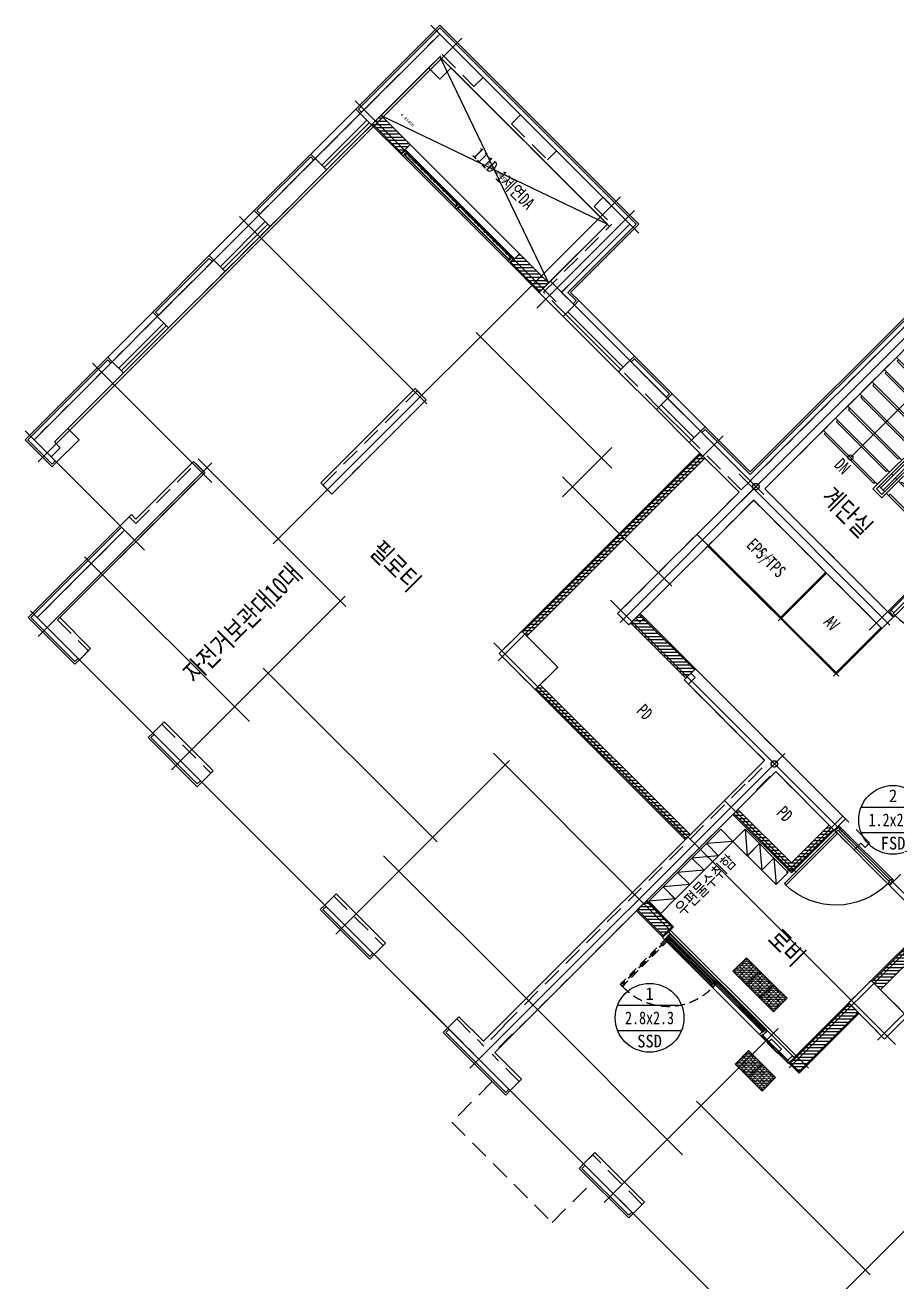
# Model space of a CAD drawing. Header units: millimetres. Extents: x 18596 to 55969, y 16294 to 49232.
# Drawn here: x 18596 to 32286, y 29494 to 49232 of the extents above; entities that cross this region are included whole.
import ezdxf
from ezdxf.enums import TextEntityAlignment as Align

# ---------------------------------------------------------------- set-up
doc = ezdxf.new("R2010")
doc.units = ezdxf.units.MM
doc.header["$LTSCALE"] = 100
for name, pattern in [('111D-COR1_2-1F$0$CEN', [62, 60, -1, 0, -1]), ('111D-COR1_2-1F$0$CENTER', [50.8, 31.75, -6.35, 6.35, -6.35]), ('111D-COR1_2-1F$0$CO-B-1$0$BORDER', [44.45, 12.7, -6.35, 12.7, -6.35, 0, -6.35]), ('111D-COR1_2-1F$0$HID', [2.3, 1.5, -0.8])]:
    doc.linetypes.add(name, pattern=pattern)
doc.layers.get('Defpoints').update_dxf_attribs({"color": 127})
for name, color, linetype in [('111D-COR1_2-1F$0$5A', 5, '111D-COR1_2-1F$0$HID'), ('111D-COR1_2-1F$0$COR', 4, 'Continuous'), ('111D-COR1_2-1F$0$DOOR', 4, 'Continuous'), ('111D-COR1_2-1F$0$DOOR_1', 1, 'Continuous'), ('111D-COR1_2-1F$0$DOOR_2', 5, 'Continuous'), ('111D-COR1_2-1F$0$ELE-7', 7, 'Continuous'), ('111D-COR1_2-1F$0$ELE6', 5, 'Continuous'), ('111D-COR1_2-1F$0$ELE7', 8, 'Continuous'), ('111D-COR1_2-1F$0$ELE8', 9, 'Continuous'), ('111D-COR1_2-1F$0$ETC7', 8, 'Continuous'), ('111D-COR1_2-1F$0$FIN4', 6, 'Continuous'), ('111D-COR1_2-1F$0$FIN_석재', 9, 'Continuous'), ('111D-COR1_2-1F$0$HAT-1', 9, 'Continuous'), ('111D-COR1_2-1F$0$LEADER', 7, 'Continuous'), ('111D-COR1_2-1F$0$OPEN', 5, '111D-COR1_2-1F$0$CENTER'), ('111D-COR1_2-1F$0$POST', 4, 'Continuous'), ('111D-COR1_2-1F$0$PS COVER', 4, 'Continuous'), ('111D-COR1_2-1F$0$RAIL-1', 7, 'Continuous'), ('111D-COR1_2-1F$0$RAIL-2', 5, 'Continuous'), ('111D-COR1_2-1F$0$WALL-1', 2, 'Continuous'), ('111D-COR1_2-1F$0$WALL-2', 3, 'Continuous'), ('111D-COR1_2-1F$0$WIN', 4, 'Continuous'), ('TEXT_실명', 3, 'Continuous'), ('창호부호', 7, 'Continuous')]:
    doc.layers.add(name, color=color, linetype=linetype)
doc.layers.add('111D-COR1_2-1F$0$CEN아파트', color=1, linetype='111D-COR1_2-1F$0$CEN', lineweight=5)
for name, color, linetype, plot in [('111D-COR1_2-1F$0$Defpoint', 16, 'Continuous', False), ('111D-COR1_2-1F$0$Defponts', 161, 'Continuous', False), ('111D-COR1_2-1F$0$UNDERWALL', 25, '111D-COR1_2-1F$0$HID', False), ('111D-COR1_2-1F$0$창호공차', 39, 'Continuous', False)]:
    doc.layers.add(name, color=color, linetype=linetype, plot=plot)
doc.styles.add('111D-COR1_2-1F$0$돋움체', font='', dxfattribs={"width": 0.8})
doc.styles.add('돋움체', font='', dxfattribs={"width": 0.8})
doc.styles.get('111D-COR1_2-1F$0$돋움체').set_extended_font_data('DotumChe')
doc.styles.get('돋움체').set_extended_font_data('DotumChe')
pattern_1 = [(360, (-51781.05, 73323.977), (7e-14, 50), [])]
pattern_2 = [(360, (-51922.474, 73182.556), (7e-14, 50), [])]

# ---------------------------------------------------------------- blocks, each defined once
blk = doc.blocks.new('111D-COR1_2-1F$0$AG-2400_100')
at = {"layer": '111D-COR1_2-1F$0$ELE7'}
for p, q in [((-2247, -330), (93, -330)), ((-2247, -430), (93, -430)), ((-2232, -397), (-1107, -397)), ((-1047, -397), (78, -397))]:
    blk.add_line(p, q, dxfattribs=at)
at = {"layer": '111D-COR1_2-1F$0$ELE7', "linetype": '111D-COR1_2-1F$0$HID', "ltscale": 0.3}
for p, q in [((-1107, -363), (-2232, -363)), ((78, -363), (-1047, -363))]:
    blk.add_line(p, q, dxfattribs=at)
at = {"layer": '111D-COR1_2-1F$0$WIN'}
for p, q in [((-1092, -358), (-2232, -358)), ((78, -358), (-1062, -358)), ((-2232, -402), (-1092, -402)), ((-1062, -402), (78, -402))]:
    blk.add_line(p, q, dxfattribs=at)
for points in [[(-2277, -330), (-2247, -330), (-2247, -430), (-2277, -430)], [(-1092, -330), (-1062, -330), (-1062, -430), (-1092, -430)], [(123, -330), (93, -330), (93, -430), (123, -430)]]:
    blk.add_lwpolyline(points, close=True, dxfattribs=at)
for points in [[(-2247, -358), (-2232, -358), (-2232, -402), (-2247, -402)], [(-1092, -358), (-1107, -358), (-1107, -402), (-1092, -402)], [(-1062, -358), (-1047, -358), (-1047, -402), (-1062, -402)], [(93, -402), (78, -402), (78, -358), (93, -358)]]:
    blk.add_lwpolyline(points, dxfattribs=at)
at = {"layer": '111D-COR1_2-1F$0$창호공차', "ltscale": 2}
for p, q in [((-2292, -330), (-2292, -430)), ((138, -330), (138, -430))]:
    blk.add_line(p, q, dxfattribs=at)
at = {"layer": '111D-COR1_2-1F$0$창호공차', "ltscale": 2, "style": '111D-COR1_2-1F$0$돋움체', "width": 0.8}
blk.add_text('AG-2400_100', height=30, dxfattribs=at).set_placement((-2139, -377), align=Align.MIDDLE_CENTER)
blk = doc.blocks.new('111D-COR1_2-1F$0$FSD_1100_100_현관')
at = {"layer": '111D-COR1_2-1F$0$DOOR'}
for points in [[(25, 100), (25, 1150), (60, 1150), (60, 100)], [(25, 100), (25, 60), (40, 60), (40, 25), (25, 0), (0, 0), (0, 100)], [(1075, 100), (1075, 60), (1060, 60), (1060, 25), (1075, 0), (1100, 0), (1100, 100)]]:
    blk.add_lwpolyline(points, close=True, dxfattribs=at)
at = {"layer": '111D-COR1_2-1F$0$DOOR_1'}
blk.add_arc((25, 100), 1050, 0, 88.0898, dxfattribs=at)
at = {"layer": '111D-COR1_2-1F$0$DOOR_2'}
for p, q in [((25, 100), (1075, 100)), ((25, 0), (1075, 0)), ((1060, 60), (40, 60))]:
    blk.add_line(p, q, dxfattribs=at)
at = {"layer": '111D-COR1_2-1F$0$창호공차', "ltscale": 2}
for p, q in [((-10, 100), (-10, 0)), ((1110, 100), (1110, 0))]:
    blk.add_line(p, q, dxfattribs=at)
at = {"layer": '111D-COR1_2-1F$0$창호공차', "ltscale": 2, "style": '111D-COR1_2-1F$0$돋움체', "width": 0.8}
blk.add_text('FSD_1100_100', height=30, dxfattribs=at).set_placement((502, 79), align=Align.MIDDLE_CENTER)
blk = doc.blocks.new('111D-COR1_2-1F$0$FSD-1200_100_1층로비')
at = {"layer": '111D-COR1_2-1F$0$DOOR'}
for points in [[(25, 100), (25, 1249), (60, 1249), (60, 100)], [(25, 100), (25, 60), (40, 60), (40, 25), (25, 0), (0, 0), (0, 100)], [(1175, 100), (1175, 60), (1160, 60), (1160, 25), (1175, 0), (1200, 0), (1200, 100)]]:
    blk.add_lwpolyline(points, close=True, dxfattribs=at)
at = {"layer": '111D-COR1_2-1F$0$DOOR_1'}
blk.add_arc((25, 100), 1150, 0, 88.2559, dxfattribs=at)
at = {"layer": '111D-COR1_2-1F$0$DOOR_2'}
for p, q in [((25, 100), (1175, 100)), ((25, 0), (1175, 0)), ((1160, 60), (40, 60))]:
    blk.add_line(p, q, dxfattribs=at)
at = {"layer": '111D-COR1_2-1F$0$창호공차', "ltscale": 2}
for p, q in [((-15, 100), (-15, 0)), ((1215, 100), (1215, 0))]:
    blk.add_line(p, q, dxfattribs=at)
at = {"layer": '111D-COR1_2-1F$0$Defponts', "ltscale": 2, "style": '111D-COR1_2-1F$0$돋움체', "width": 0.8}
blk.add_text('FSD_1200_100', height=30, dxfattribs=at).set_placement((157, 28), align=Align.MIDDLE_CENTER)
blk = doc.blocks.new('111D-COR1_2-1F$0$POST')
at = {"layer": '111D-COR1_2-1F$0$POST'}
for p, q in [((0, -270), (0, 0)), ((0, 0), (320, 0)), ((0, -270), (320, 0)), ((320, 0), (320, -270)), ((320, -270), (0, -270))]:
    blk.add_line(p, q, dxfattribs=at)
blk = doc.blocks.new('111D-COR1_2-1F$0$SSD-1_1층자동문')
at = {"layer": '111D-COR1_2-1F$0$DOOR', "color": 8, "linetype": '111D-COR1_2-1F$0$HID'}
for p, q in [((-869, 3502, 0), (-874, 3502, 0)), ((-869, 3502, 0), (-874, 3502, 0)), ((-874, 3498, 0), (-874, 3502, 0)), ((-869, 3501, 0), (-874, 3501, 0)), ((-869, 3501, 0), (-874, 3501, 0)), ((-869, 3500, 0), (-874, 3500, 0)), ((-869, 3500, 0), (-874, 3500, 0)), ((-869, 3499, 0), (-874, 3499, 0)), ((-869, 3499, 0), (-874, 3499, 0)), ((-869, 3498, 0), (-874, 3498, 0)), ((-874, 3494, 0), (-874, 3464, 0)), ((-874, 3494, 0), (-868, 3494, 0)), ((-874, 3464, 0), (-868, 3464, 0)), ((-872, 3494, 0), (-872, 3464, 0)), ((-870, 3494, 0), (-870, 3464, 0)), ((-869, 3504, 0), (-868, 3504, 0)), ((-869, 3497, 0), (-869, 3504, 0)), ((-868, 3497, 0), (-869, 3497, 0)), ((-868, 2467, 0), (-868, 3507, 0)), ((-868, 3507, 0), (-823, 3507, 0)), ((-867, 3457, 0), (-867, 3507, 0)), ((-867, 3457, 0), (-850, 3457, 0)), ((-866, 3506, 0), (-825, 3506, 0)), ((-866, 3458, 0), (-866, 3506, 0)), ((-866, 3468, 0), (-825, 3468, 0)), ((-851, 3458, 0), (-866, 3458, 0)), ((-864, 3470, 0), (-864, 3504, 0)), ((-864, 3504, 0), (-827, 3504, 0)), ((-827, 3470, 0), (-864, 3470, 0)), ((-851, 3458, 0), (-851, 3468, 0)), ((-851, 3468, 0), (-839, 3468, 0)), ((-840, 3467, 0), (-850, 3467, 0)), ((-850, 3457, 0), (-850, 3467, 0)), ((-848, 2512), (-848, 3462, 0)), ((-847, 2512), (-847, 3462, 0)), ((-846, 2512), (-846, 3462, 0)), ((-844, 2512), (-844, 3462, 0)), ((-843, 2512), (-843, 3462, 0)), ((-842, 2512), (-842, 3462, 0)), ((-840, 3457, 0), (-840, 3467, 0)), ((-840, 3457, 0), (-824, 3457, 0)), ((-839, 3458, 0), (-839, 3468, 0)), ((-825, 3458, 0), (-839, 3458, 0)), ((-827, 3504, 0), (-827, 3470, 0)), ((-825, 3506, 0), (-825, 3458, 0)), ((-824, 3507, 0), (-824, 3457, 0)), ((-824, 3507, 0), (-824, 3457, 0)), ((-823, 2467), (-823, 3507, 0)), ((-868, 2467, 0), (-823, 2467)), ((-867, 2517), (-867, 2467)), ((-850, 2517), (-867, 2517)), ((-851, 2516), (-866, 2516)), ((-866, 2516), (-866, 2468)), ((-866, 2506), (-851, 2506)), ((-866, 2468), (-825, 2468)), ((-864, 2504), (-864, 2470)), ((-827, 2504), (-864, 2504)), ((-864, 2470), (-827, 2470)), ((-852, 2467), (-850, 2465)), ((-851, 2516), (-851, 2506)), ((-851, 2506), (-839, 2506)), ((-850, 2517), (-850, 2507)), ((-850, 2512), (-850, 2507)), ((-840, 2507), (-850, 2507)), ((-840, 2465), (-850, 2465)), ((-848, 2465), (-848, 2461)), ((-848, 2461), (-843, 2461)), ((-847, 2465), (-847, 2461)), ((-847, 2465), (-847, 2461)), ((-846, 2465), (-846, 2461)), ((-846, 2465), (-846, 2461)), ((-845, 2465), (-845, 2461)), ((-845, 2465), (-845, 2461)), ((-844, 2465), (-844, 2461)), ((-844, 2465), (-844, 2461)), ((-843, 2465), (-843, 2461)), ((-843, 2465), (-843, 2461)), ((-840, 2517), (-840, 2507)), ((-840, 2517), (-824, 2517)), ((-840, 2465), (-838, 2467)), ((-825, 2516), (-839, 2516)), ((-839, 2516), (-839, 2506)), ((-839, 2506), (-825, 2506)), ((-827, 2470), (-827, 2504)), ((-825, 2468), (-825, 2516)), ((-824, 2467), (-824, 2517)), ((-824, 2467), (-824, 2517))]:
    blk.add_line(p, q, dxfattribs=at)
at = {"layer": '111D-COR1_2-1F$0$DOOR'}
for p, q in [((-3571, 2389), (-3571, 2519)), ((-3571, 2519), (-3341, 2519)), ((-3569, 2509), (-3571, 2509)), ((-3569, 2399), (-3571, 2399)), ((-2971, 2389), (-3571, 2389)), ((-3569, 2518), (-3569, 2509)), ((-3527, 2518), (-3569, 2518)), ((-3569, 2511), (-3569, 2399)), ((-3569, 2390), (-3569, 2399)), ((-3527, 2390), (-3569, 2390)), ((-3568, 2392), (-3568, 2516)), ((-3528, 2516), (-3568, 2516)), ((-3528, 2392), (-3568, 2392)), ((-3527, 2504), (-3537, 2504)), ((-3537, 2504), (-3537, 2489)), ((-3527, 2489), (-3537, 2489)), ((-3536, 2490), (-3536, 2502)), ((-3526, 2502), (-3536, 2502)), ((-3526, 2490), (-3536, 2490)), ((-2966, 2498), (-3531, 2498)), ((-2966, 2496), (-3531, 2496)), ((-2966, 2495), (-3531, 2495)), ((-2966, 2493), (-3531, 2493)), ((-2966, 2492), (-3531, 2492)), ((-2966, 2490), (-3531, 2490)), ((-3528, 2516), (-3528, 2509)), ((-3527, 2509), (-3528, 2509)), ((-3528, 2392), (-3528, 2399)), ((-3527, 2399), (-3528, 2399)), ((-3527, 2504), (-3527, 2518)), ((-3527, 2390), (-3527, 2489)), ((-3526, 2502), (-3526, 2519)), ((-3526, 2518), (-3331, 2518)), ((-3524, 2509), (-3526, 2509)), ((-3526, 2389), (-3526, 2490)), ((-3524, 2399), (-3526, 2399)), ((-3524, 2517), (-3331, 2517)), ((-3524, 2517), (-3524, 2509)), ((-3524, 2390), (-3524, 2399)), ((-2972, 2390), (-3524, 2390)), ((-3331, 2517), (-3331, 2518)), ((-3331, 2518), (-3111, 2518)), ((-2971, 2518), (-3111, 2518)), ((-3111, 2517), (-3111, 2518)), ((-2972, 2517), (-3111, 2517)), ((-2971, 2519), (-3101, 2519)), ((-2972, 2517), (-2972, 2508)), ((-2971, 2508), (-2972, 2508)), ((-2972, 2399), (-2972, 2390)), ((-2971, 2399), (-2972, 2399)), ((-2971, 2519), (-2926, 2519)), ((-2971, 2500), (-2971, 2519)), ((-2971, 2500), (-2961, 2500)), ((-2971, 2488), (-2971, 2389)), ((-2971, 2488), (-2961, 2488)), ((-2971, 2389), (-2926, 2389)), ((-2969, 2518), (-2927, 2518)), ((-2969, 2518), (-2969, 2501)), ((-2969, 2501), (-2959, 2501)), ((-2969, 2390), (-2969, 2487)), ((-2969, 2487), (-2959, 2487)), ((-2969, 2390), (-2927, 2390)), ((-2961, 2488), (-2961, 2500)), ((-2959, 2501), (-2959, 2487)), ((-2927, 2461), (-2937, 2461)), ((-2937, 2408), (-2937, 2461)), ((-2927, 2408), (-2937, 2408)), ((-2926, 2460), (-2936, 2460)), ((-2936, 2410), (-2936, 2460)), ((-2934, 2445), (-2936, 2445)), ((-2936, 2441), (-2936, 2445)), ((-2934, 2444), (-2936, 2444)), ((-2934, 2444), (-2936, 2444)), ((-2934, 2443), (-2936, 2443)), ((-2934, 2443), (-2936, 2443)), ((-2934, 2442), (-2936, 2442)), ((-2934, 2442), (-2936, 2442)), ((-2934, 2441), (-2936, 2441)), ((-2934, 2441), (-2936, 2441)), ((-2934, 2429), (-2936, 2429)), ((-2936, 2429), (-2936, 2425)), ((-2934, 2428), (-2936, 2428)), ((-2934, 2428), (-2936, 2428)), ((-2934, 2427), (-2936, 2427)), ((-2934, 2427), (-2936, 2427)), ((-2934, 2426), (-2936, 2426)), ((-2934, 2426), (-2936, 2426)), ((-2934, 2425), (-2936, 2425)), ((-2934, 2425), (-2936, 2425)), ((-2926, 2410), (-2936, 2410)), ((-2931, 2452), (-2934, 2448)), ((-2934, 2448), (-2934, 2422)), ((-2934, 2422), (-2931, 2418)), ((-2930, 2452), (-2931, 2452)), ((-2931, 2418), (-2930, 2418)), ((-2930, 2457), (-2930, 2412)), ((-2930, 2457), (-1833, 2457)), ((-2930, 2456), (-2876, 2456)), ((-2930, 2413), (-2876, 2413)), ((-2930, 2412), (-1833, 2412)), ((-2929, 2455), (-2929, 2414)), ((-2877, 2455), (-2929, 2455)), ((-2929, 2414), (-2877, 2414)), ((-2888, 2453), (-2928, 2453)), ((-2928, 2453), (-2928, 2416)), ((-2928, 2416), (-2888, 2416)), ((-2927, 2461), (-2927, 2518)), ((-2927, 2390), (-2927, 2408)), ((-816, 2519), (-2926, 2519)), ((-2926, 2460), (-2926, 2519)), ((-2926, 2389), (-2926, 2410)), ((-816, 2389), (-2926, 2389)), ((-2908, 2434), (-2912, 2434)), ((-2908, 2434), (-2908, 2438)), ((-2908, 2434), (-2904, 2434)), ((-2908, 2434), (-2908, 2430)), ((-2888, 2416), (-2888, 2453)), ((-2887, 2455), (-2887, 2441)), ((-2877, 2441), (-2887, 2441)), ((-2887, 2441), (-2887, 2428)), ((-2877, 2428), (-2887, 2428)), ((-2887, 2428), (-2887, 2414)), ((-2881, 2439), (-2886, 2439)), ((-2886, 2429), (-2886, 2439)), ((-2876, 2439), (-2886, 2439)), ((-2876, 2429), (-2886, 2429)), ((-1878, 2437), (-2881, 2437)), ((-1878, 2436), (-2881, 2436)), ((-1878, 2435), (-2881, 2435)), ((-1878, 2433), (-2881, 2433)), ((-1878, 2432), (-2881, 2432)), ((-1878, 2431), (-2881, 2431)), ((-2877, 2441), (-2877, 2455)), ((-2877, 2414), (-2877, 2428)), ((-2876, 2456), (-2876, 2439)), ((-2876, 2429), (-2876, 2414)), ((-2876, 2429), (-2876, 2413)), ((-2876, 2413), (-2876, 2429)), ((-826, 2510), (-1883, 2510)), ((-1883, 2465), (-1883, 2510)), ((-1883, 2509), (-1833, 2509)), ((-1883, 2509), (-1833, 2509)), ((-1833, 2466), (-1883, 2466)), ((-826, 2465), (-1883, 2465)), ((-1883, 2456), (-1883, 2439)), ((-1833, 2456), (-1883, 2456)), ((-1883, 2439), (-1873, 2439)), ((-1883, 2429), (-1883, 2414)), ((-1883, 2429), (-1883, 2413)), ((-1883, 2413), (-1883, 2429)), ((-1883, 2429), (-1873, 2429)), ((-1833, 2413), (-1883, 2413)), ((-1882, 2467), (-1882, 2508)), ((-1882, 2508), (-1834, 2508)), ((-1834, 2467), (-1882, 2467)), ((-1882, 2441), (-1882, 2455)), ((-1882, 2455), (-1834, 2455)), ((-1882, 2441), (-1872, 2441)), ((-1882, 2414), (-1882, 2428)), ((-1882, 2428), (-1872, 2428)), ((-1834, 2414), (-1882, 2414)), ((-1880, 2469), (-1880, 2506)), ((-1880, 2506), (-1846, 2506)), ((-1846, 2469), (-1880, 2469)), ((-1880, 2464), (-1880, 2465)), ((-1873, 2464), (-1880, 2464)), ((-1879, 2464), (-1879, 2458)), ((-1875, 2458), (-1879, 2458)), ((-1878, 2464), (-1878, 2458)), ((-1878, 2464), (-1878, 2458)), ((-1878, 2439), (-1873, 2439)), ((-1877, 2464), (-1877, 2458)), ((-1877, 2464), (-1877, 2458)), ((-1876, 2464), (-1876, 2458)), ((-1876, 2464), (-1876, 2458)), ((-1875, 2464), (-1875, 2458)), ((-1875, 2464), (-1875, 2458)), ((-1873, 2465), (-1873, 2464)), ((-1873, 2429), (-1873, 2439)), ((-1872, 2455), (-1872, 2441)), ((-1872, 2441), (-1872, 2428)), ((-1872, 2428), (-1872, 2414)), ((-1870, 2453), (-1836, 2453)), ((-1870, 2416), (-1870, 2453)), ((-1836, 2416), (-1870, 2416)), ((-1866, 2458), (-1866, 2465)), ((-1866, 2464), (-1866, 2458)), ((-1866, 2463), (-1841, 2463)), ((-1866, 2460), (-1841, 2460)), ((-1866, 2458), (-1841, 2458)), ((-1860, 2464), (-1847, 2464)), ((-1860, 2463), (-1860, 2464)), ((-1860, 2463), (-1847, 2463)), ((-1859, 2458), (-1848, 2458)), ((-1859, 2457), (-1859, 2458)), ((-1858, 2458), (-1858, 2463)), ((-1853, 2434), (-1857, 2434)), ((-1853, 2434), (-1853, 2438)), ((-1853, 2434), (-1853, 2430)), ((-1853, 2434), (-1849, 2434)), ((-1849, 2458), (-1849, 2463)), ((-1848, 2457), (-1848, 2458)), ((-1847, 2463), (-1847, 2464)), ((-1846, 2506), (-1846, 2469)), ((-1844, 2467), (-1844, 2508)), ((-1834, 2493), (-1844, 2493)), ((-1844, 2481), (-1844, 2493)), ((-1834, 2481), (-1844, 2481)), ((-1833, 2492), (-1843, 2492)), ((-1843, 2492), (-1843, 2482)), ((-1833, 2482), (-1843, 2482)), ((-1841, 2458), (-1841, 2465)), ((-871, 2490), (-1838, 2490)), ((-871, 2489), (-1838, 2489)), ((-871, 2488), (-1838, 2488)), ((-871, 2486), (-1838, 2486)), ((-871, 2485), (-1838, 2485)), ((-871, 2484), (-1838, 2484)), ((-1836, 2453), (-1836, 2416)), ((-1834, 2508), (-1834, 2493)), ((-1834, 2481), (-1834, 2467)), ((-1834, 2455), (-1834, 2414)), ((-1833, 2492), (-1833, 2509)), ((-1833, 2466), (-1833, 2482)), ((-1833, 2457), (-1833, 2412)), ((-1833, 2443), (-816, 2443)), ((-1833, 2426), (-816, 2426)), ((-826, 2509), (-876, 2509)), ((-826, 2509), (-876, 2509)), ((-876, 2492), (-876, 2509)), ((-876, 2492), (-866, 2492)), ((-876, 2482), (-866, 2482)), ((-876, 2482), (-876, 2466)), ((-876, 2466), (-826, 2466)), ((-827, 2508), (-874, 2508)), ((-874, 2508), (-874, 2493)), ((-874, 2493), (-864, 2493)), ((-874, 2481), (-874, 2467)), ((-874, 2481), (-864, 2481)), ((-874, 2467), (-827, 2467)), ((-871, 2482), (-866, 2482)), ((-866, 2492), (-866, 2482)), ((-864, 2493), (-864, 2508)), ((-864, 2481), (-864, 2493)), ((-864, 2467), (-864, 2481)), ((-828, 2506), (-863, 2506)), ((-863, 2506), (-863, 2469)), ((-863, 2469), (-828, 2469)), ((-828, 2469), (-828, 2506)), ((-827, 2467), (-827, 2508)), ((-826, 2465), (-826, 2510)), ((-824, 2492), (-826, 2494)), ((-826, 2480), (-824, 2483)), ((-824, 2492), (-824, 2483)), ((-824, 2490), (-820, 2490)), ((-824, 2489), (-820, 2489)), ((-824, 2489), (-820, 2489)), ((-824, 2488), (-820, 2488)), ((-824, 2488), (-820, 2488)), ((-824, 2487), (-820, 2487)), ((-824, 2487), (-820, 2487)), ((-824, 2486), (-820, 2486)), ((-824, 2486), (-820, 2486)), ((-824, 2485), (-820, 2485)), ((-824, 2485), (-820, 2485)), ((-820, 2485), (-820, 2490)), ((-820, 2485), (-820, 2490)), ((-820, 2485), (-820, 2490)), ((-816, 2389), (-816, 2519)), ((-816, 2389), (-816, 2519)), ((-816, 2519), (-771, 2519)), ((-816, 2389), (-771, 2389)), ((-814, 2390), (-814, 2518)), ((-772, 2518), (-814, 2518)), ((-814, 2390), (-814, 2518)), ((-772, 2390), (-814, 2390)), ((-772, 2390), (-772, 2518)), ((-771, 2389), (-771, 2519))]:
    blk.add_line(p, q, dxfattribs=at)
at = {"layer": '111D-COR1_2-1F$0$DOOR', "linetype": '111D-COR1_2-1F$0$CO-B-1$0$BORDER', "ltscale": 10}
blk.add_line((-816, 2399), (-2926, 2399), dxfattribs=at)
at = {"layer": '111D-COR1_2-1F$0$DOOR', "color": 8, "linetype": '111D-COR1_2-1F$0$HID', "elevation": 0}
blk.add_lwpolyline([(-840, 3462), (-850, 3462), (-840, 3467)], dxfattribs=at)
at = {"layer": '111D-COR1_2-1F$0$DOOR'}
for points in [[(-3531, 2502), (-3531, 2490), (-3536, 2502)], [(-3101, 2518), (-3101, 2525), (-3341, 2525), (-3341, 2518)], [(-3111, 2518), (-3111, 2440), (-3331, 2440), (-3331, 2517)], [(-2966, 2500), (-2966, 2488), (-2961, 2500)], [(-2881, 2439), (-2881, 2429), (-2886, 2439)], [(-1878, 2439), (-1878, 2429), (-1873, 2439)], [(-1838, 2492), (-1838, 2482), (-1843, 2492)], [(-871, 2492), (-871, 2482), (-866, 2492)], [(-846, 2487), (-850, 2487)], [(-846, 2491), (-846, 2487)], [(-846, 2487), (-846, 2491)], [(-846, 2487), (-842, 2487)], [(-846, 2487), (-846, 2483)], [(-842, 2487), (-846, 2487)]]:
    blk.add_lwpolyline(points, dxfattribs=at)
at = {"layer": '111D-COR1_2-1F$0$DOOR', "color": 8, "linetype": '111D-COR1_2-1F$0$HID'}
for points in [[(-840, 2512), (-850, 2512), (-840, 2507)], [(-846, 2487), (-850, 2487)], [(-846, 2487), (-850, 2487)], [(-846, 2487), (-846, 2491)], [(-846, 2487), (-846, 2491)], [(-846, 2487), (-846, 2483)], [(-842, 2487), (-846, 2487)], [(-846, 2483), (-846, 2487)], [(-846, 2487), (-842, 2487)]]:
    blk.add_lwpolyline(points, dxfattribs=at)
at = {"layer": '111D-COR1_2-1F$0$DOOR'}
for centre in [(-2908, 2434), (-1853, 2434), (-846, 2487), (-846, 2487)]:
    blk.add_circle(centre, 8, dxfattribs=at)
at = {"layer": '111D-COR1_2-1F$0$DOOR', "color": 8, "linetype": '111D-COR1_2-1F$0$HID'}
blk.add_circle((-846, 2487), 8, dxfattribs=at)
blk.add_circle((-846, 2487), 8, dxfattribs=at)
for centre, radius, start, end in [((-909, 2533), 974, 87.5764, 181.3895), ((-857, 3450, 0), 9.76, 26.3466, 46.2771), ((-833, 3450, 0), 9.76, 133.7229, 153.6534), ((-857, 2524), 9.76, 313.7229, 333.6534), ((-833, 2524), 9.76, 206.3466, 226.2771)]:
    blk.add_arc(centre, radius, start, end, dxfattribs=at)
at = {"layer": '111D-COR1_2-1F$0$DOOR'}
for centre, start, end in [((-2868, 2446), 223.7229, 243.6534), ((-2868, 2423), 116.3466, 136.2771), ((-1890, 2446), 296.3466, 316.2771), ((-1890, 2423), 43.7229, 63.6534), ((-1826, 2499), 223.7229, 243.6534), ((-1826, 2476), 116.3466, 136.2771), ((-883, 2499), 296.3466, 316.2771), ((-883, 2476), 43.7229, 63.6534)]:
    blk.add_arc(centre, 9.76, start, end, dxfattribs=at)
blk = doc.blocks.new('111D-COR1_2-1F$0$점자블럭_300_300_6')
at = {"layer": '111D-COR1_2-1F$0$ELE-7', "color": 8}
for centre in [(25, 275), (25, 225), (75, 275), (75, 225), (125, 275), (125, 225), (175, 275), (175, 225), (225, 275), (225, 225), (275, 275), (275, 225), (25, 175), (25, 125), (25, 75), (25, 25), (75, 175), (75, 125), (75, 75), (75, 25), (125, 175), (125, 125), (125, 75), (125, 25), (175, 175), (175, 125), (175, 75), (175, 25), (225, 175), (225, 125), (225, 75), (225, 25), (275, 175), (275, 125), (275, 75), (275, 25)]:
    blk.add_circle(centre, 15.5, dxfattribs=at)
at = {"layer": '111D-COR1_2-1F$0$ELE8'}
blk.add_lwpolyline([(0, 300), (0, 0), (300, 0), (300, 300)], close=True, dxfattribs=at)
blk = doc.blocks.new('111D-COR1_2-1F$0$SSD자동문')
at = {"layer": 'Defpoints', "ltscale": 2}
for p, q in [((-1032, -128), (-1162, -128)), ((-1032, -2958), (-1162, -2958))]:
    blk.add_line(p, q, dxfattribs=at)
at = {"linetype": 'Continuous', "rotation": 8.190927126160722e-07}
for p in [(-1762, -433), (-1762, -733), (-755, -1185), (-755, -1485), (-755, -1785)]:
    blk.add_blockref('111D-COR1_2-1F$0$점자블럭_300_300_6', p, dxfattribs=at)
at = {"layer": '111D-COR1_2-1F$0$DOOR', "xscale": -1, "rotation": 90}
blk.add_blockref('111D-COR1_2-1F$0$SSD-1_1층자동문', (1357, -3714), dxfattribs=at)
blk = doc.blocks.new('111D-COR1_2-1F$0$STR')
at = {"layer": '111D-COR1_2-1F$0$COR', "ltscale": 70}
for p, q in [((460, -159), (460, 41)), ((460, 41), (2820, 41)), ((498, -121), (498, 3)), ((498, 3), (2782, 3)), ((2782, 3), (2782, -121)), ((2820, 41), (2820, -159)), ((2820, -159), (460, -159)), ((2782, -121), (498, -121)), ((2720, -34), (2720, -84))]:
    blk.add_line(p, q, dxfattribs=at)
at = {"layer": '111D-COR1_2-1F$0$COR', "color": 8, "ltscale": 70}
for points in [[(560, 91), (530, 91), (530, 1191), (560, 1191)], [(830, 91), (800, 91), (800, 1191), (830, 1191)], [(1100, 91), (1070, 91), (1070, 1191), (1100, 1191)], [(1370, 91), (1340, 91), (1340, 1191), (1370, 1191)], [(1640, 91), (1610, 91), (1610, 1191), (1640, 1191)], [(1910, 91), (1880, 91), (1880, 1191), (1910, 1191)], [(2180, 91), (2150, 91), (2150, 1191), (2180, 1191)], [(2450, 91), (2420, 91), (2420, 1191), (2450, 1191)], [(2720, 91), (2690, 91), (2690, 1191), (2720, 1191)], [(560, -209), (590, -209), (590, -1309), (560, -1309)], [(830, -209), (860, -209), (860, -1309), (830, -1309)], [(1100, -209), (1130, -209), (1130, -1309), (1100, -1309)], [(1370, -209), (1400, -209), (1400, -1309), (1370, -1309)], [(1640, -209), (1670, -209), (1670, -1309), (1640, -1309)], [(1910, -209), (1940, -209), (1940, -1309), (1910, -1309)], [(2180, -209), (2210, -209), (2210, -1309), (2180, -1309)], [(2450, -209), (2480, -209), (2480, -1309), (2450, -1309)], [(2720, -209), (2750, -209), (2750, -1309), (2720, -1309)]]:
    blk.add_lwpolyline(points, dxfattribs=at)
at = {"layer": '111D-COR1_2-1F$0$COR', "ltscale": 70}
for points in [[(560, 41), (560, 1241)], [(830, 41), (830, 1241)], [(1100, 41), (1100, 1241)], [(1370, 41), (1370, 1241)], [(1640, 41), (1640, 1241)], [(1910, 41), (1910, 1241)], [(2180, 41), (2180, 1241)], [(2450, 41), (2450, 1241)], [(2720, 41), (2720, 1241)], [(560, 3), (560, -34)], [(830, 3), (830, -34)], [(1100, 3), (1100, -34)], [(1370, 3), (1370, -34)], [(1640, 3), (1640, -34)], [(1910, 3), (1910, -34)], [(2180, 3), (2180, -34)], [(2450, 3), (2450, -34)], [(2720, 3), (2720, -34)], [(2720, -34), (560, -34)], [(560, -34), (560, -84)], [(2720, -84), (560, -84)], [(560, -84), (560, -121)], [(560, -159), (560, -1359)], [(830, -84), (830, -121)], [(830, -159), (830, -1359)], [(1100, -84), (1100, -121)], [(1100, -159), (1100, -1359)], [(1370, -84), (1370, -121)], [(1370, -159), (1370, -1359)], [(1640, -84), (1640, -121)], [(1640, -159), (1640, -1359)], [(1910, -84), (1910, -121)], [(1910, -159), (1910, -1359)], [(2180, -84), (2180, -121)], [(2180, -159), (2180, -1359)], [(2450, -84), (2450, -121)], [(2450, -159), (2450, -1359)], [(2720, -84), (2720, -121)], [(2720, -159), (2720, -1359)]]:
    blk.add_lwpolyline(points, dxfattribs=at)
at = {"layer": '111D-COR1_2-1F$0$LEADER'}
blk.add_line((1570, -759), (560, -759), dxfattribs=at)
for points in [[(1840, -759), (3370, -759), (3370, 641), (560, 641)], [(1489, -844), (1537, -759), (1488, -673), (1513, -659), (1570, -759), (1513, -859), (1488, -845)], [(1922, -844), (1873, -759), (1922, -673), (1898, -659), (1840, -759), (1898, -859), (1922, -845)]]:
    blk.add_lwpolyline(points, dxfattribs=at)
at = {"layer": '111D-COR1_2-1F$0$LEADER', "linetype": 'Continuous'}
blk.add_lwpolyline([(1431, -1509), (1695, -790), (1782, -790), (1629, -727), (1718, -727), (1983, -9)], dxfattribs=at)
at = {"layer": '111D-COR1_2-1F$0$LEADER'}
for centre in [(560, 641), (560, -759)]:
    blk.add_circle(centre, 40, dxfattribs=at)
blk = doc.blocks.new('111D-COR1_2-1F$0$111_112_113_114D_MF_WALL')
at = {"layer": '111D-COR1_2-1F$0$UNDERWALL', "ltscale": 2}
for p, q in [((-23979, 9359), (-17608, 15730)), ((-17608, 15730), (-16929, 15051)), ((-23661, 9324), (-17573, 15412)), ((-17573, 15412), (-17071, 14910)), ((-17071, 14910), (-16929, 15051)), ((-16484, 14323), (-16342, 14464)), ((-16342, 14464), (-15773, 13895)), ((-16484, 14323), (-15915, 13754)), ((-15773, 13895), (-15915, 13754)), ((-15045, 13167), (-15186, 13025)), ((-15045, 13167), (-14624, 12746)), ((-15186, 13025), (-14907, 12746)), ((-15978, 11675), (-14907, 12746)), ((-15695, 11675), (-14624, 12746)), ((-9137, 12308), (-12874, 8571)), ((-9137, 11954), (-12503, 8588)), ((-15635, 11332), (-15978, 11675)), ((-15494, 11473), (-15695, 11675)), ((-15635, 11332), (-15494, 11473)), ((-14765, 10462), (-14624, 10603)), ((-14172, 9868), (-14765, 10462)), ((-14030, 10009), (-14624, 10603)), ((-19443, 8648), (-17962, 10130)), ((-17962, 10130), (-17820, 9988)), ((-19302, 8507), (-17820, 9988)), ((-14172, 9868), (-14030, 10009)), ((-13655, 9352), (-13514, 9493)), ((-12733, 8712), (-13514, 9493)), ((-23979, 9359), (-23710, 9090)), ((-23661, 9324), (-23569, 9232)), ((-12874, 8571), (-13655, 9352)), ((-23569, 9232), (-23710, 9090)), ((-22381, 8044), (-21441, 8984)), ((-21441, 8984), (-21299, 8843)), ((-23611, 6531), (-21299, 8843)), ((-19443, 8648), (-19302, 8507)), ((-12503, 8588), (-10487, 6573)), ((-14815, 6630), (-13015, 8429)), ((-12680, 8411), (-14461, 6630)), ((-12680, 8411), (-10664, 6396)), ((-22487, 8150), (-22629, 8008)), ((-22487, 8150), (-22381, 8044)), ((-23930, 6566), (-22558, 7938)), ((-22629, 8008), (-22558, 7938)), ((-23930, 6566), (-23268, 5905)), ((-23611, 6531), (-23127, 6046)), ((-14815, 6630), (-14638, 6453)), ((-14638, 6453), (-14532, 6559)), ((-14532, 6559), (-14465, 6492)), ((-14465, 6492), (-14394, 6562)), ((-14461, 6630), (-14394, 6562)), ((-10487, 6573), (-10664, 6396)), ((-16675, 6000), (-16321, 6354)), ((-16321, 6354), (-15755, 5788)), ((-23268, 5905), (-23127, 6046)), ((-16675, 6000), (-16109, 5434)), ((-16109, 5434), (-15755, 5788)), ((-13666, 5693), (-13595, 5763)), ((-13595, 5763), (-12227, 4395)), ((-13705, 5519), (-13599, 5625)), ((-13666, 5693), (-13599, 5625)), ((-13705, 5519), (-12467, 4282)), ((-22116, 4752), (-21974, 4894)), ((-22116, 4752), (-21345, 3981)), ((-21974, 4894), (-21204, 4123)), ((-10859, 3027), (-12227, 4395)), ((-12757, 3992), (-12467, 4282)), ((-12630, 3865), (-12340, 4155)), ((-11103, 2917), (-12340, 4155)), ((-21204, 4123), (-21345, 3981)), ((-16604, 159), (-12764, 3999)), ((-12764, 3999), (-12757, 3992)), ((-16463, 18), (-12623, 3858)), ((-12623, 3858), (-12630, 3865)), ((-11103, 2917), (-10997, 3023)), ((-10929, 2956), (-10997, 3023)), ((-10929, 2956), (-10859, 3027)), ((-19415, 2051), (-19273, 2192)), ((-19273, 2192), (-18495, 1415)), ((-19415, 2051), (-18637, 1273)), ((-18637, 1273), (-18495, 1415)), ((-11188, 513), (-10834, 867)), ((-10268, 301), (-10834, 867)), ((-10622, -53), (-11188, 513)), ((-17484, 121), (-17343, 262)), ((-17343, 262), (-16915, -166)), ((-10622, -53), (-10268, 301)), ((-17484, 121), (-16993, -371)), ((-16597, 152), (-16915, -166)), ((-16470, 25), (-16788, -293)), ((-16604, 159), (-16597, 152)), ((-16463, 18), (-16470, 25)), ((-16501, -862), (-16993, -371)), ((-16360, -721), (-16788, -293)), ((-16501, -862), (-16360, -721)), ((-15349, -2015), (-15207, -1873)), ((-14430, -2651), (-15207, -1873)), ((-14571, -2793), (-15349, -2015)), ((-14571, -2793), (-14430, -2651))]:
    blk.add_line(p, q, dxfattribs=at)
for centre in [(-12644, 8624), (-12644, 8624), (-12354, 4268), (-12354, 4268), (-12354, 4268)]:
    blk.add_circle(centre, 50, dxfattribs=at)
blk = doc.blocks.new('111D-COR1_2-1F', base_point=(97262, 34968))
at = {"layer": '111D-COR1_2-1F$0$HAT-1', "ltscale": 2}
h = blk.add_hatch(dxfattribs=at)
h.set_pattern_fill('_USER,N', color=256, scale=50, style=0, pattern_type=0)
h.set_pattern_definition([(360, (-51781.05, 73323.977), (6e-14, 50), [])])
h.paths.add_polyline_path([(20760, 45031), (21216, 44575), (21350, 44709), (20894, 45165)])
h = blk.add_hatch(dxfattribs=at)
h.set_pattern_fill('_USER,N', color=256, scale=50, style=0, pattern_type=0)
h.set_pattern_definition([(360, (-51781.05, 73323.977), (6e-14, 50), [])])
h.paths.add_polyline_path([(22934, 42857), (23390, 42401), (23525, 42535), (23069, 42991)])
h = blk.add_hatch(dxfattribs=at)
h.set_pattern_fill('_USER,N', color=256, scale=50, style=0, pattern_type=0)
h.set_pattern_definition(pattern_1)
h.paths.add_polyline_path([(23182, 36988), (23118, 37051), (25915, 39848), (25978, 39784)])
h = blk.add_hatch(dxfattribs=at)
h.set_pattern_fill('_USER,N', color=256, scale=50, style=0, pattern_type=0)
h.set_pattern_definition(pattern_2)
h.paths.add_polyline_path([(24815, 37193), (25681, 36326), (25816, 36461), (24950, 37327)])
h = blk.add_hatch(dxfattribs=at)
h.set_pattern_fill('_USER,N', color=256, scale=50, style=0, pattern_type=0)
h.set_pattern_definition(pattern_1)
h.paths.add_polyline_path([(23330, 36160), (25685, 33806), (25749, 33869), (23394, 36224)])
h = blk.add_hatch(dxfattribs=at)
h.set_pattern_fill('_USER,N', color=256, scale=50, style=0, pattern_type=0)
h.set_pattern_definition(pattern_1)
h.paths.add_polyline_path([(27997, 33954), (27934, 34018), (27340, 33424), (26498, 34265), (26435, 34202), (27340, 33297)])
h = blk.add_hatch(dxfattribs=at)
h.set_pattern_fill('_USER,N', color=256, scale=50, style=0, pattern_type=0)
h.set_pattern_definition([(360, (39958.746, 161939.83), (2e-14, 50), [])])
h.paths.add_polyline_path([(24921, 32688), (25324, 32285), (25459, 32420), (25056, 32823)])
h = blk.add_hatch(dxfattribs=at)
h.set_pattern_fill('_USER,N', color=256, scale=50, style=0, pattern_type=0)
h.set_pattern_definition(pattern_2)
h.paths.add_polyline_path([(28605, 31564), (28740, 31430), (29779, 32469), (29581, 32667), (29447, 32533), (29510, 32469)])
h = blk.add_hatch(dxfattribs=at)
h.set_pattern_fill('_USER,N', color=256, scale=50, style=0, pattern_type=0)
h.set_pattern_definition(pattern_1)
h.paths.add_polyline_path([(27326, 30284), (27460, 30150), (28386, 31076), (28252, 31211)])
at = {"layer": '111D-COR1_2-1F$0$5A', "ltscale": 2}
blk.add_lwpolyline([(22641, 29991), (22005, 29354), (23581, 27778), (24218, 28414)], dxfattribs=at)
at = {"layer": '111D-COR1_2-1F$0$CEN아파트', "ltscale": 2}
for p, q in [((21676, 46583), (24943, 43316)), ((15510, 39724), (22164, 46378)), ((20488, 45395), (23647, 42235)), ((19201, 38437), (24653, 43889)), ((23342, 42140), (24872, 43670)), ((18671, 43578), (21612, 40636)), ((26544, 39098), (30518, 43072)), ((23553, 42563), (26905, 39211)), ((22390, 41754), (24518, 39625)), ((16365, 41273), (18239, 39399)), ((28559, 37083), (32533, 41057)), ((15305, 40212), (17179, 38338)), ((22731, 36601), (26265, 40134)), ((23744, 39176), (24518, 39950)), ((15510, 36981), (18239, 39710)), ((18020, 39774), (20339, 37454)), ((23744, 39487), (25462, 37769)), ((26516, 39530), (28885, 37161)), ((24647, 37202), (26855, 39409)), ((25855, 38586), (28082, 36358)), ((16238, 38232), (18826, 35644)), ((27884, 37985), (27128, 37228)), ((17603, 34888), (20332, 37617)), ((24497, 37553), (27071, 34979)), ((15390, 37384), (22432, 30341)), ((28754, 37115), (27997, 36358)), ((22666, 36882), (25819, 33728)), ((19045, 36486), (21775, 33756)), ((22291, 30199), (27234, 35142)), ((22659, 35149), (24950, 32858)), ((22659, 35149), (24950, 32858)), ((20184, 32307), (22913, 35036)), ((29716, 32335), (27071, 34979)), ((27417, 33275), (26286, 34407)), ((27262, 33275), (28146, 34159)), ((28692, 30640), (32226, 34173)), ((28973, 30574), (25819, 33728)), ((20933, 33537), (23281, 31189)), ((27608, 30199), (24950, 32858)), ((27304, 30206), (29708, 32611)), ((25628, 28842), (23281, 31189)), ((24398, 28092), (27128, 30822)), ((29475, 23298), (22432, 30341)), ((28577, 26954), (25848, 29683)), ((26979, 25511), (29708, 28241))]:
    blk.add_line(p, q, dxfattribs=at)
at = {"layer": '111D-COR1_2-1F$0$ELE6', "ltscale": 2}
for p, q in [((16797, 38720), (15800, 39717)), ((17154, 35619), (16157, 36616)), ((18080, 34693), (20011, 32763)), ((20788, 31985), (21941, 30832)), ((22924, 29849), (24076, 28697)), ((24854, 27919), (26785, 25989))]:
    blk.add_line(p, q, dxfattribs=at)
at = {"layer": '111D-COR1_2-1F$0$ELE7', "ltscale": 2}
for p, q in [((19791, 44557), (20498, 45264)), ((18197, 42963), (18904, 43670)), ((24872, 41386), (24002, 42256)), ((16602, 41368), (17309, 42075)), ((25982, 40276), (25466, 40792))]:
    blk.add_line(p, q, dxfattribs=at)
at = {"layer": '111D-COR1_2-1F$0$ETC7', "ltscale": 2}
blk.add_line((23069, 42991), (21350, 44709), dxfattribs=at)
at = {"layer": '111D-COR1_2-1F$0$FIN4', "ltscale": 2}
for p, q in [((21213, 44550), (20746, 45017)), ((23376, 42386), (22910, 42853)), ((23104, 37065), (25901, 39862)), ((25830, 36475), (24964, 37341)), ((23316, 36146), (25671, 33792)), ((27340, 33268), (26420, 34187)), ((27340, 33268), (28011, 33940)), ((25070, 32837), (25487, 32420)), ((24907, 32674), (25321, 32261)), ((25487, 32420), (25409, 32342)), ((28591, 31578), (29482, 32469)), ((28238, 31225), (27382, 30369)), ((28400, 31062), (27460, 30122)), ((27301, 30281), (27460, 30122))]:
    blk.add_line(p, q, dxfattribs=at)
at = {"layer": '111D-COR1_2-1F$0$FIN_석재', "ltscale": 2}
for p, q in [((20498, 45264), (21817, 46583)), ((20541, 45264), (21817, 46541)), ((21817, 46583), (24943, 43458)), ((21817, 46541), (24900, 43458)), ((20569, 45194), (20498, 45264)), ((20590, 45215), (20541, 45264)), ((18904, 43670), (19791, 44557)), ((18946, 43670), (19791, 44515)), ((19862, 44487), (19791, 44557)), ((19841, 44465), (19791, 44515)), ((18975, 43599), (18904, 43670)), ((18996, 43620), (18946, 43670)), ((24900, 43458), (23829, 42386)), ((24943, 43458), (23871, 42386)), ((26693, 39565), (30288, 43161)), ((26693, 39523), (30288, 43118)), ((17309, 42075), (18197, 42963)), ((17352, 42075), (18197, 42920)), ((18267, 42892), (18197, 42963)), ((18246, 42871), (18197, 42920)), ((23829, 42386), (23960, 42256)), ((23871, 42386), (24002, 42256)), ((23910, 42206), (23960, 42256)), ((23931, 42185), (24002, 42256)), ((17380, 42005), (17309, 42075)), ((17401, 42026), (17352, 42075)), ((15305, 40071), (16602, 41368)), ((15347, 40071), (16602, 41326)), ((16673, 41297), (16602, 41368)), ((16652, 41276), (16602, 41326)), ((24801, 41315), (24872, 41386)), ((24822, 41294), (24872, 41343)), ((24872, 41386), (25466, 40792)), ((24872, 41343), (25423, 40792)), ((25374, 40742), (25423, 40792)), ((25395, 40721), (25466, 40792)), ((25911, 40205), (25982, 40276)), ((25982, 40276), (26693, 39565)), ((15729, 39646), (15305, 40071)), ((15729, 39689), (15347, 40071)), ((25933, 40184), (25982, 40233)), ((25982, 40233), (26693, 39523)), ((15778, 39738), (15729, 39689)), ((15800, 39717), (15729, 39646)), ((15354, 37278), (16797, 38720)), ((15397, 37278), (16818, 38699)), ((15354, 37278), (16086, 36546)), ((15397, 37278), (16086, 36588)), ((16136, 36638), (16086, 36588)), ((16157, 36616), (16086, 36546)), ((17309, 35464), (17239, 35393)), ((17239, 35393), (18009, 34622)), ((17331, 35443), (17281, 35393)), ((17281, 35393), (18009, 34665)), ((18059, 34714), (18009, 34665)), ((18080, 34693), (18009, 34622)), ((20011, 32763), (19940, 32692)), ((20718, 31914), (19940, 32692)), ((20032, 32741), (19982, 32692)), ((20718, 31957), (19982, 32692)), ((20767, 32006), (20718, 31957)), ((20788, 31985), (20718, 31914)), ((21941, 30832), (21870, 30762)), ((21962, 30811), (21913, 30762)), ((22853, 29779), (21870, 30762)), ((22853, 29821), (21913, 30762)), ((22903, 29871), (22853, 29821)), ((22924, 29849), (22853, 29779)), ((24076, 28697), (24006, 28626)), ((24783, 27848), (24006, 28626)), ((24098, 28676), (24048, 28626)), ((24783, 27891), (24048, 28626)), ((24833, 27940), (24783, 27891)), ((24854, 27919), (24783, 27848))]:
    blk.add_line(p, q, dxfattribs=at)
at = {"layer": '111D-COR1_2-1F$0$OPEN', "ltscale": 2}
blk.add_line((20894, 45165), (24448, 43458), dxfattribs=at)
blk.add_lwpolyline([(21817, 46088), (20894, 45165), (23525, 42535), (24448, 43458), (21817, 46088), (23525, 42535)], dxfattribs=at)
at = {"layer": '111D-COR1_2-1F$0$PS COVER', "ltscale": 2}
for p, q in [((26024, 38402), (28040, 36387)), ((26039, 38416), (27170, 37285)), ((27877, 37992), (27170, 37285)), ((27891, 37978), (27184, 37270)), ((27184, 37270), (28040, 36415)), ((28747, 37122), (28040, 36415)), ((28761, 37108), (28040, 36387))]:
    blk.add_line(p, q, dxfattribs=at)
at = {"layer": '111D-COR1_2-1F$0$RAIL-1', "ltscale": 2}
for p, q in [((19862, 44487), (20569, 45194)), ((20746, 45017), (20039, 44310)), ((18267, 42892), (18975, 43599)), ((19151, 43422), (18444, 42715)), ((24801, 41315), (23931, 42185)), ((16673, 41297), (17380, 42005)), ((24624, 41138), (23755, 42008)), ((17557, 41828), (16850, 41121)), ((25911, 40205), (25395, 40721)), ((25735, 40028), (25218, 40544))]:
    blk.add_line(p, q, dxfattribs=at)
at = {"layer": '111D-COR1_2-1F$0$RAIL-2', "ltscale": 2}
for p, q in [((20672, 45091), (19965, 44384)), ((20711, 45052), (20003, 44345)), ((19077, 43497), (18370, 42789)), ((19116, 43458), (18409, 42751)), ((24699, 41213), (23829, 42082)), ((17483, 41902), (16775, 41195)), ((17521, 41863), (16814, 41156)), ((24660, 41174), (23790, 42043)), ((25770, 40064), (25254, 40580)), ((25809, 40102), (25293, 40619))]:
    blk.add_line(p, q, dxfattribs=at)
at = {"layer": '111D-COR1_2-1F$0$WALL-1', "ltscale": 2}
for p, q in [((20569, 45194), (21817, 46442)), ((21817, 46442), (24801, 43458)), ((20746, 45017), (21640, 45911)), ((21817, 45735), (21640, 45911)), ((21817, 45735), (21994, 45911)), ((24483, 43422), (21994, 45911)), ((20746, 45017), (20569, 45194)), ((18975, 43599), (19862, 44487)), ((20039, 44310), (19862, 44487)), ((19151, 43422), (20039, 44310)), ((24448, 43458), (24204, 43702)), ((19151, 43422), (18975, 43599)), ((23376, 42386), (24448, 43458)), ((23730, 42386), (24801, 43458)), ((17380, 42005), (18267, 42892)), ((18444, 42715), (18267, 42892)), ((30288, 43019), (26693, 39424)), ((17557, 41828), (18444, 42715)), ((30288, 42666), (26922, 39300)), ((23755, 42008), (23376, 42386)), ((23931, 42185), (23730, 42386)), ((23755, 42008), (23931, 42185)), ((17557, 41828), (17380, 42005)), ((15446, 40071), (16673, 41297)), ((16850, 41121), (16673, 41297)), ((24801, 41315), (24624, 41138)), ((25395, 40721), (24801, 41315)), ((15976, 40247), (16850, 41121)), ((25218, 40544), (24624, 41138)), ((19947, 39395), (21428, 40877)), ((21428, 40877), (21605, 40700)), ((20124, 39219), (21605, 40700)), ((25218, 40544), (25395, 40721)), ((15446, 40071), (15800, 39717)), ((15800, 39717), (16153, 40071)), ((15976, 40247), (16153, 40071)), ((25735, 40028), (25911, 40205)), ((26693, 39424), (25911, 40205)), ((26516, 39247), (25735, 40028)), ((17044, 38826), (17949, 39731)), ((17949, 39731), (18126, 39554)), ((15849, 37278), (18126, 39554)), ((19947, 39395), (20124, 39219)), ((26922, 39300), (28938, 37285)), ((24610, 37341), (26516, 39247)), ((26746, 39123), (24787, 37164)), ((26746, 39123), (28761, 37108)), ((16797, 38720), (16973, 38897)), ((16973, 38897), (17044, 38826)), ((16797, 38720), (16867, 38649)), ((15496, 37278), (16867, 38649)), ((24610, 37341), (24787, 37164)), ((16157, 36616), (15496, 37278)), ((16334, 36793), (15849, 37278)), ((28938, 37285), (28761, 37108)), ((22751, 36712), (23104, 37065)), ((23104, 37065), (23670, 36500)), ((16157, 36616), (16334, 36793)), ((22751, 36712), (23316, 36146)), ((23316, 36146), (23670, 36500)), ((25653, 36298), (25830, 36475)), ((25830, 36475), (27198, 35107)), ((25653, 36298), (26915, 35036)), ((17309, 35464), (17486, 35641)), ((18257, 34870), (17486, 35641)), ((18080, 34693), (17309, 35464)), ((22503, 30624), (26915, 35036)), ((28188, 34117), (27198, 35107)), ((18257, 34870), (18080, 34693)), ((22680, 30447), (27092, 34859)), ((28011, 33940), (27092, 34859)), ((28011, 33940), (28188, 34117)), ((28881, 33070), (29058, 33247)), ((29433, 32519), (28881, 33070)), ((20011, 32763), (20187, 32939)), ((20187, 32939), (20965, 32162)), ((20011, 32763), (20788, 31985)), ((20788, 31985), (20965, 32162)), ((28238, 31225), (28591, 31578)), ((29157, 31013), (28591, 31578)), ((28803, 30659), (28238, 31225)), ((21941, 30832), (22118, 31009)), ((22118, 31009), (22503, 30624)), ((28803, 30659), (29157, 31013)), ((21941, 30832), (22432, 30341)), ((23101, 30026), (22680, 30447)), ((22924, 29849), (22432, 30341)), ((22924, 29849), (23101, 30026)), ((24076, 28697), (24253, 28874)), ((25031, 28096), (24253, 28874)), ((24854, 27919), (24076, 28697)), ((24854, 27919), (25031, 28096))]:
    blk.add_line(p, q, dxfattribs=at)
at = {"layer": '111D-COR1_2-1F$0$WALL-2', "ltscale": 2}
for p, q in [((21216, 44575), (20760, 45031)), ((21350, 44709), (20894, 45165)), ((21350, 44709), (21216, 44575)), ((23069, 42991), (22934, 42857)), ((23390, 42401), (22934, 42857)), ((23525, 42535), (23069, 42991)), ((23118, 37051), (25915, 39848)), ((23182, 36988), (25978, 39784)), ((25816, 36461), (24950, 37327)), ((25681, 36326), (24815, 37193)), ((23330, 36160), (25685, 33806)), ((23394, 36224), (25749, 33869)), ((27340, 33297), (26435, 34202)), ((27340, 33424), (26498, 34265)), ((27340, 33424), (27934, 34018)), ((27340, 33297), (27997, 33954)), ((25056, 32823), (25459, 32420)), ((24921, 32688), (25324, 32285)), ((25459, 32420), (25324, 32285)), ((28605, 31564), (29510, 32469)), ((28740, 31430), (29779, 32469)), ((28252, 31211), (27326, 30284)), ((28386, 31076), (27460, 30150)), ((27326, 30284), (27460, 30150))]:
    blk.add_line(p, q, dxfattribs=at)
at = {"layer": 'Defpoints', "ltscale": 2}
for centre in [(26781, 39335), (26781, 39335), (27071, 34979), (27071, 34979), (27071, 34979)]:
    blk.add_circle(centre, 50, dxfattribs=at)
at = {"ltscale": 2, "xscale": -1, "rotation": 224.9999999999999}
blk.add_blockref('111D-COR1_2-1F$0$SSD자동문', (28217, 30994), dxfattribs=at)
at = {"layer": '111D-COR1_2-1F$0$COR', "ltscale": 2, "rotation": 44.99999999999995}
blk.add_blockref('111D-COR1_2-1F$0$STR', (28323, 38945), dxfattribs=at)
at = {"layer": '111D-COR1_2-1F$0$DOOR', "ltscale": 2, "rotation": 224.9999999999999}
blk.add_blockref('111D-COR1_2-1F$0$FSD_1100_100_현관', (29655, 38144), dxfattribs=at)
at = {"layer": '111D-COR1_2-1F$0$DOOR', "ltscale": 2, "xscale": -1, "rotation": 134.9999999999999}
blk.add_blockref('111D-COR1_2-1F$0$FSD-1200_100_1층로비', (28093, 34000), dxfattribs=at)
at = {"layer": '111D-COR1_2-1F$0$POST', "ltscale": 2, "xscale": -1}
for p, rotation in [((26230, 33954), 44.99999995881143), ((26420, 33763), 134.9999999999999), ((26003, 33728), 44.99999995881143), ((26647, 33537), 134.9999999999999), ((25777, 33502), 44.99999995881143), ((26873, 33311), 134.9999999999999), ((25551, 33275), 44.99999995881143), ((25324, 33049), 44.99999995881143)]:
    blk.add_blockref('111D-COR1_2-1F$0$POST', p, dxfattribs=dict(at, rotation=rotation))
at = {"layer": '111D-COR1_2-1F$0$UNDERWALL', "ltscale": 2}
blk.add_blockref('111D-COR1_2-1F$0$111_112_113_114D_MF_WALL', (39425, 30712), dxfattribs=at)
at = {"layer": '111D-COR1_2-1F$0$WIN', "ltscale": 2, "rotation": 315}
blk.add_blockref('111D-COR1_2-1F$0$AG-2400_100', (23127, 43245), dxfattribs=at)
at = {"layer": '111D-COR1_2-1F$0$Defpoint', "ltscale": 2, "style": '111D-COR1_2-1F$0$돋움체'}
for s, p in [(' 4.85460', (21156, 45190)), ('111D-1제연DA', (22546, 44398))]:
    blk.add_text(s, height=50, rotation=315, dxfattribs=at).set_placement(p, align=Align.BOTTOM_LEFT)
at = {"layer": 'Defpoints', "style": '111D-COR1_2-1F$0$돋움체'}
for s, p in [('EPS/TPS', (26910, 38259)), ('AV', (27957, 37212))]:
    blk.add_text(s, height=50, rotation=315, dxfattribs=at).set_placement(p, align=Align.MIDDLE_CENTER)
blk = doc.blocks.new('A$C8365a4a0')
at = {"layer": '창호부호', "ltscale": 2}
for p, q in [((-484, 249), (519, 249)), ((-484, -151), (519, -151))]:
    blk.add_line(p, q, dxfattribs=at)
blk.add_circle((18, 49), 540, dxfattribs=at)
at = {"layer": '창호부호', "color": 6, "style": '돋움체'}
for s, p in [('2', (18, 427)), ('FSD', (18, -317))]:
    blk.add_text(s, height=200, dxfattribs=at).set_placement(p, align=Align.MIDDLE_CENTER)
at = {"layer": '창호부호', "color": 6, "style": '돋움체', "width": 0.85}
blk.add_text('1.2x2.1', height=200, dxfattribs=at).set_placement((18, 49), align=Align.MIDDLE_CENTER)
blk = doc.blocks.new('A$C5f93482e')
at = {"layer": '창호부호', "ltscale": 2}
for p, q in [((-414, 203), (589, 203)), ((-414, -197), (589, -197))]:
    blk.add_line(p, q, dxfattribs=at)
blk.add_circle((87, 3), 540, dxfattribs=at)
at = {"layer": '창호부호', "color": 6, "style": '돋움체'}
for s, p in [('1', (87, 381)), ('SSD', (87, -363))]:
    blk.add_text(s, height=200, dxfattribs=at).set_placement(p, align=Align.MIDDLE_CENTER)
at = {"layer": '창호부호', "color": 6, "style": '돋움체', "width": 0.85}
blk.add_text('2.8x2.3', height=200, dxfattribs=at).set_placement((87, 3), align=Align.MIDDLE_CENTER)

msp = doc.modelspace()

# ---------------------------------------------------------------- block references
at = {"ltscale": 2}
msp.add_blockref('111D-COR1_2-1F', (100553, 37617), dxfattribs=at)
at = {"layer": '창호부호', "ltscale": 2}
for name, p in [('A$C8365a4a0', (32208, 36701)), ('A$C5f93482e', (28315, 33638))]:
    msp.add_blockref(name, p, dxfattribs=at)

# ---------------------------------------------------------------- texts
at = {"layer": 'TEXT_실명', "style": '돋움체', "width": 0.8}
for s, height, rotation, p in [('111D-1제연DA', 200, 315, (26112, 46824)), ('DN', 200, 315, (31432, 42307)), ('계단실', 300, 315, (31505, 41587)), ('필로티', 300, 315, (24414, 40738)), ('EPS/TPS', 200, 315, (30235, 40865)), ('자전거보관대10대', 300, 45, (22008, 39841)), ('AV', 200, 315, (31264, 39840)), ('PD', 200, 315, (28327, 38443)), ('PD', 200, 315, (30527, 36843)), ('우편물수취함', 200, 45, (29279, 35728)), ('로비', 300, 315, (30559, 34747))]:
    msp.add_text(s, height=height, rotation=rotation, dxfattribs=at).set_placement(p, align=Align.MIDDLE_CENTER)

doc.saveas('drawing.dxf')
